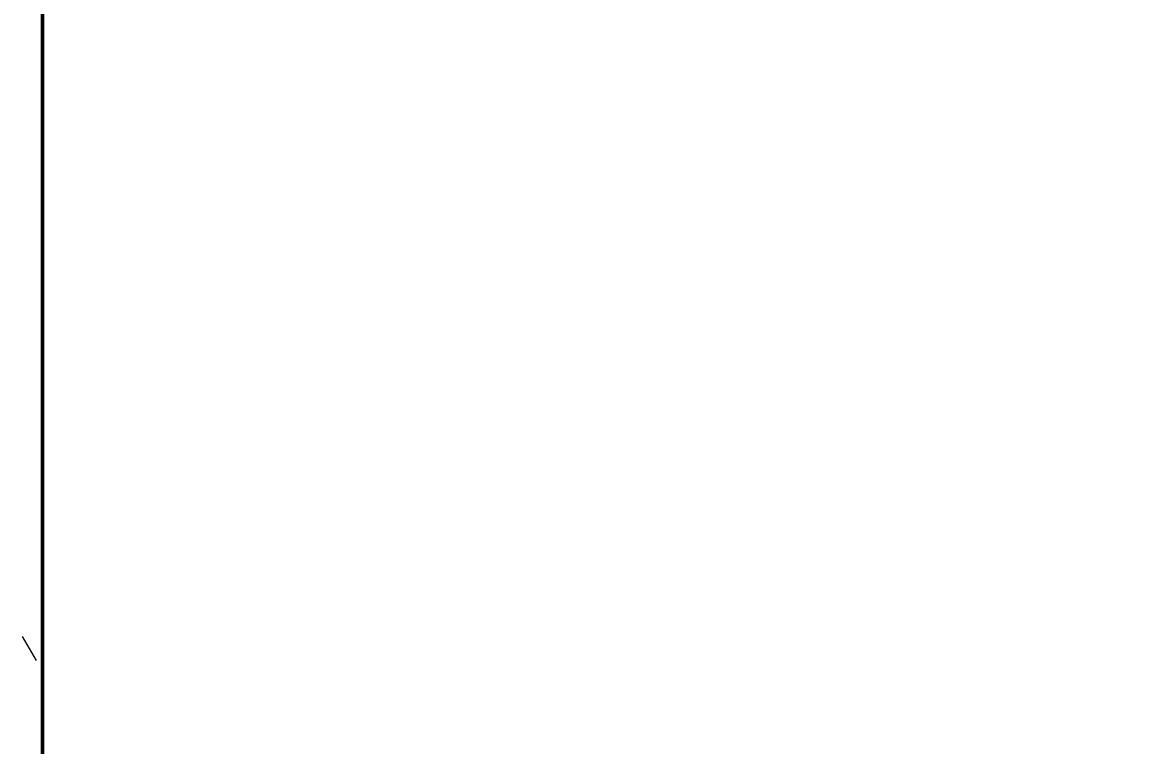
# Model space of a CAD drawing. Header units: millimetres. Extents: x -9358 to 257996, y -67499 to 9117.
# Drawn here: x 51170 to 52309, y -37714 to -36985 of the extents above; entities that cross this region are included whole.
import ezdxf
from ezdxf import colors
from ezdxf.entities.mleader import LeaderData, LeaderLine
from ezdxf.math import Vec2, Vec3

# ---------------------------------------------------------------- set-up
doc = ezdxf.new("R2010")
doc.units = ezdxf.units.MM
doc.header["$LTSCALE"] = 1000
doc.layers.add('A-WAL-CMU', color=8, linetype='Continuous', lineweight=50)
doc.layers.add('A-WAL-PAT-1', color=8, linetype='Continuous', lineweight=9)
doc.layers.add('DATANET', color=4, linetype='Continuous')
doc.styles.add('ELEC', font='romant.shx', dxfattribs={"width": 0.8, "oblique": 15, "height": 0.18})

# ---------------------------------------------------------------- blocks, each defined once
blk = doc.blocks.new('G')
at = {"layer": 'A-WAL-PAT-1'}
h = blk.add_hatch(dxfattribs=at)
h.set_pattern_fill('FP_2', color=256, style=0, pattern_type=2)
h.set_pattern_definition([(0, (0, 0), (812.8, 203.2), [33.528, -576.072, 33.528, -576.072, -3251.2]), (0, (0, 0), (812.8, 203.2), [-1219.2, 33.528, -1185.672, 33.528, -576.072, -1422.4]), (0, (0, 0), (812.8, 203.2), [-3048, 33.528, -372.872, 33.528, -982.472]), (120, (304.8, 101.6), (-582.37636, 602.30545), [33.528, -576.072, 33.528, -576.072, -3251.2]), (120, (304.8, 101.6), (-582.37636, 602.30545), [-1219.2, 33.528, -1185.672, 33.528, -576.072, -1422.4]), (120, (304.8, 101.6), (-582.37636, 602.30545), [-3048, 33.528, -372.872, 33.528, -982.472]), (240, (406.4, 508), (-230.42364, -805.50545), [33.528, -576.072, 33.528, -576.072, -3251.2]), (240, (406.4, 508), (-230.42364, -805.50545), [-1219.2, 33.528, -1185.672, 33.528, -576.072, -1422.4]), (240, (406.4, 508), (-230.42364, -805.50545), [-3048, 33.528, -372.872, 33.528, -982.472])])
h.paths.add_polyline_path([(51190, -40050), (51190, -36520), (51170, -36520), (51170, -40050)], flags=0)
at = {"layer": 'A-WAL-CMU'}
blk.add_line((51190, -40050), (51190, -34860), dxfattribs=at)

msp = doc.modelspace()

# ---------------------------------------------------------------- block references
msp.add_blockref('G', (0, -148.1))

# ---------------------------------------------------------------- next in the draw order: leaders
at = {"layer": 'DATANET', "color": 3}
ml = msp.add_multileader_mtext('Standard', dxfattribs=at)
ml.set_content('{\\C4;CABLE TRUNK (300X100X150mm) FOR DATA & AV}', color=2, style='ELEC')
ml.set_leader_properties(color=4)
ml.build(insert=Vec2(0, 0))
ml.multileader.update_dxf_attribs({"text_left_attachment_type": 6, "text_right_attachment_type": 6, "dogleg_length": 1703.1, "arrow_head_size": 151.4})
ctx = ml.context
ctx.base_point, ctx.char_height, ctx.arrow_head_size, ctx.landing_gap_size, ctx.plane_origin = Vec3(9708.1, -36774.1), 227.107, 151.4, 22.7, Vec3(-2939.1, -73042.5)
ctx.left_attachment, ctx.right_attachment = 6, 6
notes = []
notes.append((ctx, [(0, (1, 1, 0), (9530.6, -36774.1), (1, 0), 177.6, [(0, [(8512.9, -37285.1)], 0, [])])]))
ctx.mtext.insert, ctx.mtext.width, ctx.mtext.line_spacing_factor, ctx.mtext.flow_direction = Vec3(9730.9, -36471.3), 213786.42, 2, 5
for ctx, leaders in notes:
    for number, flags, end, landing, length, lines in leaders:
        leader = LeaderData()
        leader.index, (leader.has_last_leader_line, leader.has_dogleg_vector, leader.attachment_direction) = number, flags
        leader.last_leader_point, leader.dogleg_vector, leader.dogleg_length = Vec3(end), Vec3(landing), length
        for number, points, colour, breaks in lines:
            line = LeaderLine()
            line.index, line.vertices, line.color, line.breaks = number, Vec3.list(points), colors.encode_raw_color(colour), breaks
            leader.lines.append(line)
        ctx.leaders.append(leader)

doc.saveas('drawing.dxf')
